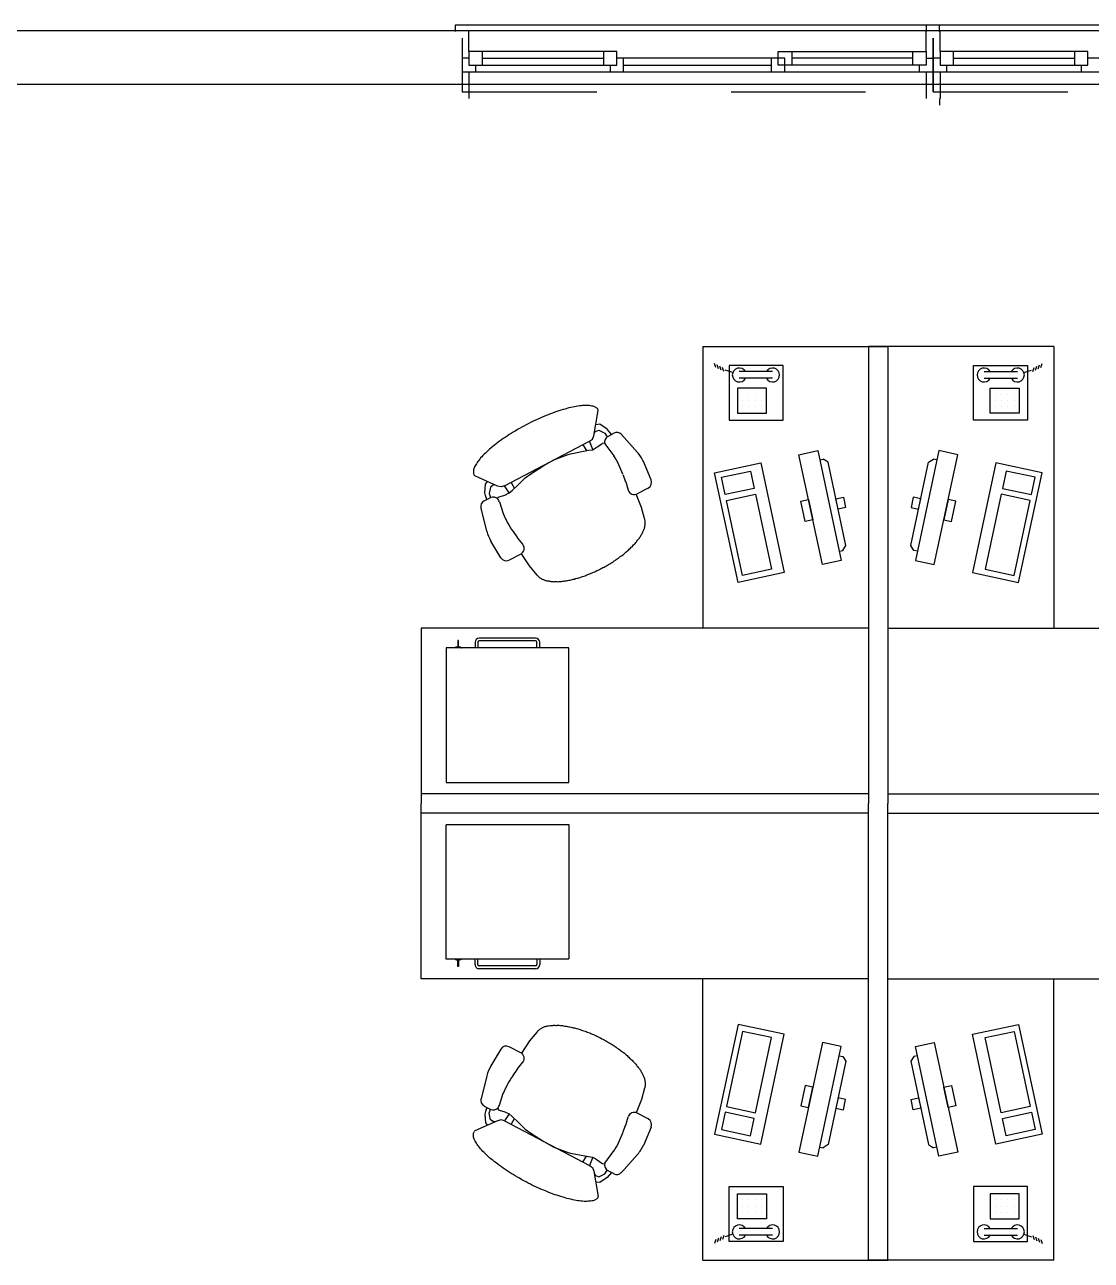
# Model space of a CAD drawing. Header units: millimetres. Extents: x -17017 to 2697, y 1903 to 18260.
# Drawn here: x -17005.817 to -17005.024, y 18223.428 to 18224.348 of the extents above; entities that cross this region are included whole.
import ezdxf

# ---------------------------------------------------------------- set-up
doc = ezdxf.new("R2010")
doc.units = ezdxf.units.MM
doc.linetypes.add('DASHED2', pattern=[0.375, 0.25, -0.125])
doc.linetypes.add('DOT3', pattern=[0.06, 0, -0.06])
for name, color, linetype in [('1', 7, 'Continuous'), ('DENIZLIK', 16, 'Continuous'), ('DUVAR', 7, 'Continuous'), ('IZDOT', 2, 'DOT3'), ('PENCERE', 3, 'Continuous'), ('sıva', 181, 'Continuous')]:
    doc.layers.add(name, color=color, linetype=linetype)

# ---------------------------------------------------------------- blocks, each defined once
blk = doc.blocks.new('ut')
at = {"color": 0}
for p, q in [((-181.2297, 51.1953), (-181.2297, 52.8594)), ((-180.6133, 51.1953), (-180.6133, 52.8594)), ((-180.5414, 51.1953), (-180.5414, 52.8594)), ((-179.9251, 51.1953), (-179.9251, 52.8594)), ((-182.2774, 51.8117), (-182.2774, 51.1953)), ((-182.2774, 51.8117), (-181.2297, 51.8117)), ((-178.8774, 51.8117), (-179.9251, 51.8117)), ((-178.8774, 51.8117), (-178.8774, 51.1953)), ((-182.1995, 51.7637), (-182.2144, 51.7686)), ((-182.1945, 51.7538), (-182.2094, 51.7587)), ((-182.1896, 51.7438), (-182.2044, 51.7488)), ((-182.1846, 51.7339), (-182.1995, 51.7389)), ((-182.1806, 51.7007), (-182.1896, 51.729)), ((-181.8079, 51.7687), (-181.8447, 51.5967)), ((-181.791, 51.7426), (-181.814, 51.6351)), ((-181.3995, 51.6812), (-181.8079, 51.7687)), ((-181.7265, 51.7288), (-181.791, 51.7426)), ((-181.7495, 51.6213), (-181.7265, 51.7288)), ((-179.7553, 51.6812), (-179.3469, 51.7687)), ((-179.4283, 51.7288), (-179.3638, 51.7426)), ((-179.4053, 51.6213), (-179.4283, 51.7288)), ((-179.3638, 51.7426), (-179.3408, 51.6351)), ((-179.3469, 51.7687), (-179.3101, 51.5967)), ((-178.9742, 51.7007), (-178.9652, 51.729)), ((-178.9702, 51.7339), (-178.9553, 51.7389)), ((-178.9652, 51.7438), (-178.9504, 51.7488)), ((-178.9603, 51.7538), (-178.9454, 51.7587)), ((-178.9553, 51.7637), (-178.9404, 51.7686)), ((-181.705, 51.7242), (-181.728, 51.6167)), ((-181.4256, 51.6643), (-181.705, 51.7242)), ((-181.4363, 51.5092), (-181.3995, 51.6812)), ((-179.7185, 51.5092), (-179.7553, 51.6812)), ((-179.7292, 51.6643), (-179.4498, 51.7242)), ((-179.4498, 51.7242), (-179.4267, 51.6167)), ((-182.1842, 51.5524), (-182.1842, 51.6765)), ((-182.1594, 51.5524), (-182.1594, 51.6765)), ((-182.0995, 51.6642), (-182.0995, 51.6642)), ((-182.0995, 51.6409), (-182.0995, 51.6409)), ((-182.0763, 51.6642), (-182.0763, 51.6642)), ((-182.0763, 51.6409), (-182.0763, 51.6409)), ((-182.053, 51.6642), (-182.053, 51.6642)), ((-182.053, 51.6409), (-182.053, 51.6409)), ((-181.814, 51.6351), (-181.7495, 51.6213)), ((-181.4486, 51.5568), (-181.4256, 51.6643)), ((-179.7062, 51.5568), (-179.7292, 51.6643)), ((-179.3408, 51.6351), (-179.4053, 51.6213)), ((-179.1018, 51.6642), (-179.1018, 51.6642)), ((-179.1018, 51.6409), (-179.1018, 51.6409)), ((-179.0785, 51.6642), (-179.0785, 51.6642)), ((-179.0785, 51.6409), (-179.0785, 51.6409)), ((-179.0553, 51.6642), (-179.0553, 51.6642)), ((-179.0553, 51.6409), (-179.0553, 51.6409)), ((-178.9954, 51.5524), (-178.9954, 51.6765)), ((-178.9706, 51.5524), (-178.9706, 51.6765)), ((-182.0995, 51.6177), (-182.0995, 51.6177)), ((-182.0995, 51.5944), (-182.0995, 51.5944)), ((-182.0763, 51.6177), (-182.0763, 51.6177)), ((-182.0763, 51.5944), (-182.0763, 51.5944)), ((-182.053, 51.6177), (-182.053, 51.6177)), ((-182.053, 51.5944), (-182.053, 51.5944)), ((-181.8447, 51.5967), (-181.4363, 51.5092)), ((-181.728, 51.6167), (-181.4486, 51.5568)), ((-179.3101, 51.5967), (-179.7185, 51.5092)), ((-179.4267, 51.6167), (-179.7062, 51.5568)), ((-179.1018, 51.6177), (-179.1018, 51.6177)), ((-179.1018, 51.5944), (-179.1018, 51.5944)), ((-179.0785, 51.6177), (-179.0785, 51.6177)), ((-179.0785, 51.5944), (-179.0785, 51.5944)), ((-179.0553, 51.6177), (-179.0553, 51.6177)), ((-179.0553, 51.5944), (-179.0553, 51.5944)), ((-181.8751, 51.4549), (-181.8902, 51.3846)), ((-181.4667, 51.3674), (-181.8751, 51.4549)), ((-179.688, 51.3674), (-179.2797, 51.4549)), ((-179.2797, 51.4549), (-179.2646, 51.3846)), ((-181.7028, 51.4474), (-181.7089, 51.4193)), ((-181.7089, 51.4193), (-181.633, 51.403)), ((-181.627, 51.4311), (-181.7028, 51.4474)), ((-181.633, 51.403), (-181.627, 51.4311)), ((-179.5278, 51.4311), (-179.452, 51.4474)), ((-179.5218, 51.403), (-179.5278, 51.4311)), ((-179.4459, 51.4193), (-179.5218, 51.403)), ((-179.452, 51.4474), (-179.4459, 51.4193)), ((-181.8902, 51.3846), (-181.4818, 51.2971)), ((-181.856, 51.3773), (-181.8586, 51.3648)), ((-181.8468, 51.3465), (-181.8586, 51.3648)), ((-181.4818, 51.2971), (-181.4667, 51.3674)), ((-179.673, 51.2971), (-179.688, 51.3674)), ((-179.2646, 51.3846), (-179.673, 51.2971)), ((-179.308, 51.3465), (-179.2961, 51.3648)), ((-179.2988, 51.3773), (-179.2961, 51.3648)), ((-181.537, 51.2801), (-181.8468, 51.3465)), ((-181.7109, 51.3174), (-181.7169, 51.2892)), ((-181.673, 51.3092), (-181.7109, 51.3174)), ((-179.6178, 51.2801), (-179.308, 51.3465)), ((-179.4818, 51.3092), (-179.4439, 51.3174)), ((-179.4439, 51.3174), (-179.4379, 51.2892)), ((-181.7169, 51.2892), (-181.679, 51.2811)), ((-181.679, 51.2811), (-181.673, 51.3092)), ((-181.5187, 51.2919), (-181.537, 51.2801)), ((-181.5161, 51.3044), (-181.5187, 51.2919)), ((-179.6387, 51.3044), (-179.6361, 51.2919)), ((-179.6361, 51.2919), (-179.6178, 51.2801)), ((-179.4758, 51.2811), (-179.4818, 51.3092)), ((-179.4379, 51.2892), (-179.4758, 51.2811)), ((-182.2774, 51.1953), (-180.5774, 51.1953)), ((-182.2774, 51.1953), (-180.5774, 51.1953)), ((-182.2774, 51.1953), (-182.2774, 51.1234)), ((-182.2774, 51.1953), (-180.5774, 51.1953)), ((-182.2774, 51.1234), (-182.2774, 51.1953)), ((-178.8774, 51.1953), (-180.5774, 51.1953)), ((-178.8774, 51.1953), (-180.5774, 51.1953)), ((-178.8774, 51.1953), (-180.5774, 51.1953)), ((-178.8774, 51.1953), (-180.5774, 51.1953)), ((-178.8774, 51.1953), (-180.5774, 51.1953)), ((-178.8774, 51.1953), (-178.8774, 51.1234)), ((-178.8774, 51.1234), (-178.8774, 51.1953)), ((-182.2774, 50.5071), (-182.2774, 51.1234)), ((-182.2774, 51.1234), (-180.5774, 51.1234)), ((-182.2774, 51.1234), (-180.5774, 51.1234)), ((-182.2774, 51.1234), (-180.5774, 51.1234)), ((-181.2297, 51.1234), (-181.2297, 49.4594)), ((-180.6133, 51.1234), (-180.6133, 49.4594)), ((-178.8774, 51.1234), (-180.5774, 51.1234)), ((-178.8774, 51.1234), (-180.5774, 51.1234)), ((-178.8774, 51.1234), (-180.5774, 51.1234)), ((-178.8774, 51.1234), (-180.5774, 51.1234)), ((-178.8774, 51.1234), (-180.5774, 51.1234)), ((-180.5414, 51.1234), (-180.5414, 49.4594)), ((-179.9251, 51.1234), (-179.9251, 49.4594)), ((-178.8774, 50.5071), (-178.8774, 51.1234)), ((-181.537, 51.0387), (-181.8468, 50.9723)), ((-181.7169, 51.0295), (-181.679, 51.0377)), ((-181.679, 51.0377), (-181.673, 51.0096)), ((-181.5187, 51.0269), (-181.537, 51.0387)), ((-179.6361, 51.0269), (-179.6178, 51.0387)), ((-179.6178, 51.0387), (-179.308, 50.9723)), ((-179.4758, 51.0377), (-179.4818, 51.0096)), ((-179.4379, 51.0295), (-179.4758, 51.0377)), ((-181.8902, 50.9342), (-181.4818, 51.0217)), ((-181.7109, 51.0014), (-181.7169, 51.0295)), ((-181.673, 51.0096), (-181.7109, 51.0014)), ((-181.5161, 51.0144), (-181.5187, 51.0269)), ((-181.4818, 51.0217), (-181.4667, 50.9514)), ((-179.673, 51.0217), (-179.688, 50.9514)), ((-179.2646, 50.9342), (-179.673, 51.0217)), ((-179.6387, 51.0144), (-179.6361, 51.0269)), ((-179.4818, 51.0096), (-179.4439, 51.0014)), ((-179.4439, 51.0014), (-179.4379, 51.0295)), ((-181.4667, 50.9514), (-181.8751, 50.8639)), ((-181.8468, 50.9723), (-181.8586, 50.954)), ((-181.856, 50.9415), (-181.8586, 50.954)), ((-179.688, 50.9514), (-179.2797, 50.8639)), ((-179.308, 50.9723), (-179.2961, 50.954)), ((-179.2988, 50.9415), (-179.2961, 50.954)), ((-181.8751, 50.8639), (-181.8902, 50.9342)), ((-181.7089, 50.8995), (-181.633, 50.9158)), ((-181.7028, 50.8714), (-181.7089, 50.8995)), ((-181.633, 50.9158), (-181.627, 50.8877)), ((-179.5218, 50.9158), (-179.5278, 50.8877)), ((-179.4459, 50.8995), (-179.5218, 50.9158)), ((-179.452, 50.8714), (-179.4459, 50.8995)), ((-179.2797, 50.8639), (-179.2646, 50.9342)), ((-181.627, 50.8877), (-181.7028, 50.8714)), ((-179.5278, 50.8877), (-179.452, 50.8714)), ((-181.8447, 50.722), (-181.4363, 50.8096)), ((-181.4363, 50.8096), (-181.3995, 50.6376)), ((-179.7185, 50.8096), (-179.7553, 50.6376)), ((-179.3101, 50.722), (-179.7185, 50.8096)), ((-182.1842, 50.7664), (-182.1842, 50.6423)), ((-182.1594, 50.7664), (-182.1594, 50.6423)), ((-181.728, 50.7021), (-181.4486, 50.762)), ((-181.4486, 50.762), (-181.4256, 50.6545)), ((-179.7062, 50.762), (-179.7292, 50.6545)), ((-179.4267, 50.7021), (-179.7062, 50.762)), ((-178.9954, 50.7664), (-178.9954, 50.6423)), ((-178.9706, 50.7664), (-178.9706, 50.6423)), ((-182.0995, 50.7244), (-182.0995, 50.7244)), ((-182.0763, 50.7244), (-182.0763, 50.7244)), ((-182.053, 50.7244), (-182.053, 50.7244)), ((-181.8079, 50.5501), (-181.8447, 50.722)), ((-179.3469, 50.5501), (-179.3101, 50.722)), ((-179.1018, 50.7244), (-179.1018, 50.7244)), ((-179.0785, 50.7244), (-179.0785, 50.7244)), ((-179.0553, 50.7244), (-179.0553, 50.7244)), ((-182.0995, 50.7011), (-182.0995, 50.7011)), ((-182.0995, 50.6779), (-182.0995, 50.6779)), ((-182.0763, 50.7011), (-182.0763, 50.7011)), ((-182.0763, 50.6779), (-182.0763, 50.6779)), ((-182.053, 50.7011), (-182.053, 50.7011)), ((-182.053, 50.6779), (-182.053, 50.6779)), ((-181.814, 50.6837), (-181.7495, 50.6975)), ((-181.791, 50.5762), (-181.814, 50.6837)), ((-181.7495, 50.6975), (-181.7265, 50.59)), ((-181.705, 50.5946), (-181.728, 50.7021)), ((-179.4498, 50.5946), (-179.4267, 50.7021)), ((-179.4053, 50.6975), (-179.4283, 50.59)), ((-179.3408, 50.6837), (-179.4053, 50.6975)), ((-179.3638, 50.5762), (-179.3408, 50.6837)), ((-179.1018, 50.7011), (-179.1018, 50.7011)), ((-179.1018, 50.6779), (-179.1018, 50.6779)), ((-179.0785, 50.7011), (-179.0785, 50.7011)), ((-179.0785, 50.6779), (-179.0785, 50.6779)), ((-179.0553, 50.7011), (-179.0553, 50.7011)), ((-179.0553, 50.6779), (-179.0553, 50.6779)), ((-182.0995, 50.6546), (-182.0995, 50.6546)), ((-182.0763, 50.6546), (-182.0763, 50.6546)), ((-182.053, 50.6546), (-182.053, 50.6546)), ((-181.3995, 50.6376), (-181.8079, 50.5501)), ((-181.4256, 50.6545), (-181.705, 50.5946)), ((-179.7553, 50.6376), (-179.3469, 50.5501)), ((-179.7292, 50.6545), (-179.4498, 50.5946)), ((-179.1018, 50.6546), (-179.1018, 50.6546)), ((-179.0785, 50.6546), (-179.0785, 50.6546)), ((-179.0553, 50.6546), (-179.0553, 50.6546)), ((-182.1846, 50.5849), (-182.1995, 50.5799)), ((-182.1806, 50.6181), (-182.1896, 50.5898)), ((-181.7265, 50.59), (-181.791, 50.5762)), ((-179.4283, 50.59), (-179.3638, 50.5762)), ((-178.9742, 50.6181), (-178.9652, 50.5898)), ((-178.9702, 50.5849), (-178.9553, 50.5799)), ((-182.1995, 50.5551), (-182.2144, 50.5501)), ((-182.1945, 50.565), (-182.2094, 50.5601)), ((-182.1896, 50.5749), (-182.2044, 50.57)), ((-178.9652, 50.5749), (-178.9504, 50.57)), ((-178.9603, 50.565), (-178.9454, 50.5601)), ((-178.9553, 50.5551), (-178.9404, 50.5501)), ((-182.2774, 50.5071), (-181.2297, 50.5071)), ((-178.8774, 50.5071), (-179.9251, 50.5071)), ((-181.7816, 50.314), (-181.8497, 50.2859)), ((-181.7512, 50.3034), (-181.7298, 50.2624)), ((-179.4036, 50.3034), (-179.425, 50.2624)), ((-179.3732, 50.314), (-179.3051, 50.2859)), ((-181.8837, 50.264), (-181.9503, 50.2044)), ((-181.6785, 50.2784), (-181.7281, 50.2592)), ((-181.6374, 50.29), (-181.6785, 50.2784)), ((-181.6351, 50.2904), (-181.6374, 50.29)), ((-181.6338, 50.291), (-181.6351, 50.2904)), ((-181.6315, 50.2914), (-181.6338, 50.291)), ((-181.6292, 50.2918), (-181.6315, 50.2914)), ((-181.6269, 50.2921), (-181.6292, 50.2918)), ((-181.6246, 50.2925), (-181.6269, 50.2921)), ((-181.623, 50.2925), (-181.6246, 50.2925)), ((-181.6203, 50.2923), (-181.623, 50.2925)), ((-181.6181, 50.2926), (-181.6203, 50.2923)), ((-181.6154, 50.2923), (-181.6181, 50.2926)), ((-181.6134, 50.2917), (-181.6154, 50.2923)), ((-181.6108, 50.2914), (-181.6134, 50.2917)), ((-181.6082, 50.2912), (-181.6108, 50.2914)), ((-181.6062, 50.2905), (-181.6082, 50.2912)), ((-181.6032, 50.2896), (-181.6062, 50.2905)), ((-181.6006, 50.2893), (-181.6032, 50.2896)), ((-181.5983, 50.2881), (-181.6006, 50.2893)), ((-181.5953, 50.2871), (-181.5983, 50.2881)), ((-181.593, 50.2859), (-181.5953, 50.2871)), ((-181.59, 50.2849), (-181.593, 50.2859)), ((-181.5877, 50.2837), (-181.59, 50.2849)), ((-181.5847, 50.2827), (-181.5877, 50.2837)), ((-181.5821, 50.2808), (-181.5847, 50.2827)), ((-181.5791, 50.2799), (-181.5821, 50.2808)), ((-181.5764, 50.2779), (-181.5791, 50.2799)), ((-181.5738, 50.276), (-181.5764, 50.2779)), ((-181.5705, 50.2744), (-181.5738, 50.276)), ((-181.5678, 50.2725), (-181.5705, 50.2744)), ((-181.5651, 50.2706), (-181.5678, 50.2725)), ((-181.5625, 50.2687), (-181.5651, 50.2706)), ((-181.5595, 50.2661), (-181.5625, 50.2687)), ((-181.5568, 50.2642), (-181.5595, 50.2661)), ((-181.5538, 50.2616), (-181.5568, 50.2642)), ((-181.5512, 50.2597), (-181.5538, 50.2616)), ((-181.5482, 50.2571), (-181.5512, 50.2597)), ((-181.5452, 50.2545), (-181.5482, 50.2571)), ((-181.5422, 50.252), (-181.5452, 50.2545)), ((-179.6126, 50.252), (-179.6096, 50.2545)), ((-179.6096, 50.2545), (-179.6066, 50.2571)), ((-179.6066, 50.2571), (-179.6036, 50.2597)), ((-179.6036, 50.2597), (-179.601, 50.2616)), ((-179.601, 50.2616), (-179.598, 50.2642)), ((-179.598, 50.2642), (-179.5953, 50.2661)), ((-179.5953, 50.2661), (-179.5923, 50.2687)), ((-179.5923, 50.2687), (-179.5896, 50.2706)), ((-179.5896, 50.2706), (-179.587, 50.2725)), ((-179.587, 50.2725), (-179.5843, 50.2744)), ((-179.5843, 50.2744), (-179.581, 50.276)), ((-179.581, 50.276), (-179.5784, 50.2779)), ((-179.5784, 50.2779), (-179.5757, 50.2799)), ((-179.5757, 50.2799), (-179.5727, 50.2808)), ((-179.5727, 50.2808), (-179.5701, 50.2827)), ((-179.5701, 50.2827), (-179.5671, 50.2837)), ((-179.5671, 50.2837), (-179.5648, 50.2849)), ((-179.5648, 50.2849), (-179.5618, 50.2859)), ((-179.5618, 50.2859), (-179.5595, 50.2871)), ((-179.5595, 50.2871), (-179.5565, 50.2881)), ((-179.5565, 50.2881), (-179.5542, 50.2893)), ((-179.5542, 50.2893), (-179.5516, 50.2896)), ((-179.5516, 50.2896), (-179.5486, 50.2905)), ((-179.5486, 50.2905), (-179.5466, 50.2912)), ((-179.5466, 50.2912), (-179.544, 50.2914)), ((-179.544, 50.2914), (-179.5413, 50.2917)), ((-179.5413, 50.2917), (-179.5394, 50.2923)), ((-179.5394, 50.2923), (-179.5367, 50.2926)), ((-179.5367, 50.2926), (-179.5344, 50.2923)), ((-179.5344, 50.2923), (-179.5318, 50.2925)), ((-179.5318, 50.2925), (-179.5302, 50.2925)), ((-179.5302, 50.2925), (-179.5279, 50.2921)), ((-179.5279, 50.2921), (-179.5256, 50.2918)), ((-179.5256, 50.2918), (-179.5233, 50.2914)), ((-179.5233, 50.2914), (-179.521, 50.291)), ((-179.521, 50.291), (-179.5197, 50.2904)), ((-179.5197, 50.2904), (-179.5174, 50.29)), ((-179.5174, 50.29), (-179.4763, 50.2784)), ((-179.4763, 50.2784), (-179.4267, 50.2592)), ((-179.2711, 50.264), (-179.2045, 50.2044)), ((-181.802, 50.209), (-181.7759, 50.2193)), ((-181.7746, 50.2199), (-181.743, 50.229)), ((-181.5392, 50.2494), (-181.5422, 50.252)), ((-181.5358, 50.2462), (-181.5392, 50.2494)), ((-181.5328, 50.2436), (-181.5358, 50.2462)), ((-181.5305, 50.2407), (-181.5328, 50.2436)), ((-181.5271, 50.2375), (-181.5305, 50.2407)), ((-181.5248, 50.2346), (-181.5271, 50.2375)), ((-181.5215, 50.2313), (-181.5248, 50.2346)), ((-181.5188, 50.2278), (-181.5215, 50.2313)), ((-181.5158, 50.2252), (-181.5188, 50.2278)), ((-181.5131, 50.2216), (-181.5158, 50.2252)), ((-181.5097, 50.2184), (-181.5131, 50.2216)), ((-181.5071, 50.2148), (-181.5097, 50.2184)), ((-181.5044, 50.2113), (-181.5071, 50.2148)), ((-181.5017, 50.2077), (-181.5044, 50.2113)), ((-179.6531, 50.2077), (-179.6504, 50.2113)), ((-179.6504, 50.2113), (-179.6477, 50.2148)), ((-179.6477, 50.2148), (-179.6451, 50.2184)), ((-179.6451, 50.2184), (-179.6417, 50.2216)), ((-179.6417, 50.2216), (-179.639, 50.2252)), ((-179.639, 50.2252), (-179.636, 50.2278)), ((-179.636, 50.2278), (-179.6333, 50.2313)), ((-179.6333, 50.2313), (-179.63, 50.2346)), ((-179.63, 50.2346), (-179.6276, 50.2375)), ((-179.6276, 50.2375), (-179.6243, 50.2407)), ((-179.6243, 50.2407), (-179.622, 50.2436)), ((-179.622, 50.2436), (-179.619, 50.2462)), ((-179.619, 50.2462), (-179.6156, 50.2494)), ((-179.6156, 50.2494), (-179.6126, 50.252)), ((-179.3802, 50.2199), (-179.4118, 50.229)), ((-179.3528, 50.209), (-179.3789, 50.2193)), ((-181.9506, 50.1669), (-181.9697, 50.1512)), ((-181.9435, 50.1533), (-181.955, 50.1754)), ((-181.9154, 50.1423), (-181.8707, 50.1756)), ((-181.499, 50.2042), (-181.5017, 50.2077)), ((-181.496, 50.1999), (-181.499, 50.2042)), ((-181.4933, 50.1964), (-181.496, 50.1999)), ((-181.4906, 50.1928), (-181.4933, 50.1964)), ((-181.4875, 50.1886), (-181.4906, 50.1928)), ((-181.4849, 50.185), (-181.4875, 50.1886)), ((-181.4818, 50.1808), (-181.4849, 50.185)), ((-181.4798, 50.1769), (-181.4818, 50.1808)), ((-181.4768, 50.1727), (-181.4798, 50.1769)), ((-181.4741, 50.1692), (-181.4768, 50.1727)), ((-181.4717, 50.1646), (-181.4741, 50.1692)), ((-181.469, 50.161), (-181.4717, 50.1646)), ((-179.6858, 50.161), (-179.6831, 50.1646)), ((-179.6831, 50.1646), (-179.6807, 50.1692)), ((-179.6807, 50.1692), (-179.678, 50.1727)), ((-179.678, 50.1727), (-179.675, 50.1769)), ((-179.675, 50.1769), (-179.673, 50.1808)), ((-179.673, 50.1808), (-179.6699, 50.185)), ((-179.6699, 50.185), (-179.6672, 50.1886)), ((-179.6672, 50.1886), (-179.6642, 50.1928)), ((-179.6642, 50.1928), (-179.6615, 50.1964)), ((-179.6615, 50.1964), (-179.6588, 50.1999)), ((-179.6588, 50.1999), (-179.6558, 50.2042)), ((-179.6558, 50.2042), (-179.6531, 50.2077)), ((-179.2394, 50.1423), (-179.2841, 50.1756)), ((-179.2113, 50.1533), (-179.1998, 50.1754)), ((-179.2042, 50.1669), (-179.1851, 50.1512)), ((-181.9452, 50.1011), (-182.04, 50.1178)), ((-181.9697, 50.1512), (-181.9882, 50.1233)), ((-181.9882, 50.1233), (-181.9863, 50.1085)), ((-181.9665, 50.1197), (-181.9551, 50.1422)), ((-181.9617, 50.1073), (-181.9665, 50.1197)), ((-181.9551, 50.1422), (-181.9415, 50.151)), ((-181.9175, 50.1337), (-181.9193, 50.1419)), ((-181.9162, 50.1311), (-181.9175, 50.1337)), ((-181.904, 50.1143), (-181.9162, 50.1311)), ((-181.4666, 50.1565), (-181.469, 50.161)), ((-181.4643, 50.1519), (-181.4666, 50.1565)), ((-181.4616, 50.1484), (-181.4643, 50.1519)), ((-181.4592, 50.1438), (-181.4616, 50.1484)), ((-181.4568, 50.1393), (-181.4592, 50.1438)), ((-181.4548, 50.1354), (-181.4568, 50.1393)), ((-181.4527, 50.1315), (-181.4548, 50.1354)), ((-181.45, 50.1263), (-181.4527, 50.1315)), ((-181.448, 50.1224), (-181.45, 50.1263)), ((-181.4456, 50.1178), (-181.448, 50.1224)), ((-181.4439, 50.1129), (-181.4456, 50.1178)), ((-179.7109, 50.1129), (-179.7092, 50.1178)), ((-179.7092, 50.1178), (-179.7068, 50.1224)), ((-179.7068, 50.1224), (-179.7048, 50.1263)), ((-179.7048, 50.1263), (-179.7021, 50.1315)), ((-179.7021, 50.1315), (-179.7, 50.1354)), ((-179.7, 50.1354), (-179.698, 50.1393)), ((-179.698, 50.1393), (-179.6956, 50.1438)), ((-179.6956, 50.1438), (-179.6932, 50.1484)), ((-179.6932, 50.1484), (-179.6905, 50.1519)), ((-179.6905, 50.1519), (-179.6882, 50.1565)), ((-179.6882, 50.1565), (-179.6858, 50.161)), ((-179.2507, 50.1143), (-179.2386, 50.1311)), ((-179.2386, 50.1311), (-179.2373, 50.1337)), ((-179.2373, 50.1337), (-179.2355, 50.1419)), ((-179.1997, 50.1422), (-179.2133, 50.151)), ((-179.2096, 50.1011), (-179.1148, 50.1178)), ((-179.1883, 50.1197), (-179.1997, 50.1422)), ((-179.1931, 50.1073), (-179.1883, 50.1197)), ((-179.1851, 50.1512), (-179.1666, 50.1233)), ((-179.1666, 50.1233), (-179.1685, 50.1085)), ((-182.0577, 50.0803), (-182.0586, 50.0757)), ((-182.0586, 50.0757), (-182.0585, 50.0708)), ((-182.0585, 50.0708), (-182.0581, 50.0652)), ((-182.0572, 50.0889), (-182.0578, 50.0853)), ((-182.0578, 50.0853), (-182.0577, 50.0803)), ((-182.0563, 50.0935), (-182.0572, 50.0889)), ((-182.0557, 50.0971), (-182.0563, 50.0935)), ((-182.0545, 50.1011), (-182.0557, 50.0971)), ((-182.0535, 50.1041), (-182.0545, 50.1011)), ((-182.052, 50.1074), (-182.0535, 50.1041)), ((-182.05, 50.11), (-182.052, 50.1074)), ((-182.0488, 50.1123), (-182.05, 50.11)), ((-182.0465, 50.1144), (-182.0488, 50.1123)), ((-182.0449, 50.116), (-182.0465, 50.1144)), ((-181.9554, 50.1032), (-181.9617, 50.1073)), ((-181.9326, 50.096), (-181.9452, 50.1011)), ((-181.9252, 50.085), (-181.9326, 50.096)), ((-181.8939, 50.098), (-181.9252, 50.085)), ((-181.7588, 49.7696), (-181.9252, 50.085)), ((-181.9123, 50.0603), (-181.8902, 50.0735)), ((-181.8966, 50.1032), (-181.904, 50.1143)), ((-181.8932, 50.0967), (-181.8966, 50.1032)), ((-181.8916, 50.081), (-181.8932, 50.0967)), ((-181.8787, 50.0149), (-181.8916, 50.081)), ((-181.4415, 50.1084), (-181.4439, 50.1129)), ((-181.4394, 50.1045), (-181.4415, 50.1084)), ((-181.4377, 50.0996), (-181.4394, 50.1045)), ((-181.4357, 50.0957), (-181.4377, 50.0996)), ((-181.434, 50.0908), (-181.4357, 50.0957)), ((-181.4316, 50.0862), (-181.434, 50.0908)), ((-181.4302, 50.082), (-181.4316, 50.0862)), ((-181.4285, 50.0771), (-181.4302, 50.082)), ((-181.4264, 50.0732), (-181.4285, 50.0771)), ((-181.425, 50.0689), (-181.4264, 50.0732)), ((-179.7298, 50.0689), (-179.7284, 50.0732)), ((-179.7284, 50.0732), (-179.7263, 50.0771)), ((-179.7263, 50.0771), (-179.7246, 50.082)), ((-179.7246, 50.082), (-179.7232, 50.0862)), ((-179.7232, 50.0862), (-179.7208, 50.0908)), ((-179.7208, 50.0908), (-179.7191, 50.0957)), ((-179.7191, 50.0957), (-179.7171, 50.0996)), ((-179.7171, 50.0996), (-179.7153, 50.1045)), ((-179.7153, 50.1045), (-179.7133, 50.1084)), ((-179.7133, 50.1084), (-179.7109, 50.1129)), ((-179.396, 49.7696), (-179.2296, 50.085)), ((-179.2761, 50.0149), (-179.2631, 50.081)), ((-179.2425, 50.0603), (-179.2646, 50.0735)), ((-179.2631, 50.081), (-179.2616, 50.0967)), ((-179.2616, 50.0967), (-179.2582, 50.1032)), ((-179.2609, 50.098), (-179.2296, 50.085)), ((-179.2582, 50.1032), (-179.2507, 50.1143)), ((-179.2296, 50.085), (-179.2222, 50.096)), ((-179.2222, 50.096), (-179.2096, 50.1011)), ((-179.1994, 50.1032), (-179.1931, 50.1073)), ((-179.1099, 50.116), (-179.1083, 50.1144)), ((-179.1083, 50.1144), (-179.106, 50.1123)), ((-179.106, 50.1123), (-179.1048, 50.11)), ((-179.1048, 50.11), (-179.1028, 50.1074)), ((-179.1028, 50.1074), (-179.1013, 50.1041)), ((-179.1013, 50.1041), (-179.1003, 50.1011)), ((-179.1003, 50.1011), (-179.0991, 50.0971)), ((-179.0991, 50.0971), (-179.0985, 50.0935)), ((-179.0985, 50.0935), (-179.0976, 50.0889)), ((-179.0976, 50.0889), (-179.097, 50.0853)), ((-179.097, 50.0853), (-179.0971, 50.0803)), ((-179.0971, 50.0803), (-179.0962, 50.0757)), ((-179.0963, 50.0708), (-179.0967, 50.0652)), ((-179.0962, 50.0757), (-179.0963, 50.0708)), ((-182.0581, 50.0652), (-182.0577, 50.0597)), ((-182.0577, 50.0597), (-182.0572, 50.0541)), ((-182.0572, 50.0541), (-182.0565, 50.0479)), ((-182.0565, 50.0479), (-182.056, 50.0423)), ((-182.056, 50.0423), (-182.0549, 50.0354)), ((-182.0549, 50.0354), (-182.0535, 50.0295)), ((-182.0535, 50.0295), (-182.0524, 50.0227)), ((-181.4233, 50.064), (-181.425, 50.0689)), ((-181.4219, 50.0598), (-181.4233, 50.064)), ((-181.4205, 50.0556), (-181.4219, 50.0598)), ((-181.4188, 50.0507), (-181.4205, 50.0556)), ((-181.4174, 50.0464), (-181.4188, 50.0507)), ((-181.416, 50.0422), (-181.4174, 50.0464)), ((-181.4153, 50.0376), (-181.416, 50.0422)), ((-181.4139, 50.0334), (-181.4153, 50.0376)), ((-181.4125, 50.0291), (-181.4139, 50.0334)), ((-181.4118, 50.0245), (-181.4125, 50.0291)), ((-181.4107, 50.0209), (-181.4118, 50.0245)), ((-179.7441, 50.0209), (-179.743, 50.0245)), ((-179.743, 50.0245), (-179.7423, 50.0291)), ((-179.7423, 50.0291), (-179.7409, 50.0334)), ((-179.7409, 50.0334), (-179.7395, 50.0376)), ((-179.7395, 50.0376), (-179.7388, 50.0422)), ((-179.7388, 50.0422), (-179.7374, 50.0464)), ((-179.7374, 50.0464), (-179.736, 50.0507)), ((-179.736, 50.0507), (-179.7343, 50.0556)), ((-179.7343, 50.0556), (-179.7329, 50.0598)), ((-179.7329, 50.0598), (-179.7315, 50.064)), ((-179.7315, 50.064), (-179.7298, 50.0689)), ((-179.1013, 50.0295), (-179.1024, 50.0227)), ((-179.0998, 50.0354), (-179.1013, 50.0295)), ((-179.0987, 50.0423), (-179.0998, 50.0354)), ((-179.0983, 50.0479), (-179.0987, 50.0423)), ((-179.0975, 50.0541), (-179.0983, 50.0479)), ((-179.0971, 50.0597), (-179.0975, 50.0541)), ((-179.0967, 50.0652), (-179.0971, 50.0597)), ((-182.0524, 50.0227), (-182.0503, 50.0155)), ((-182.0503, 50.0155), (-182.0492, 50.0086)), ((-182.0492, 50.0086), (-182.0471, 50.0014)), ((-182.0471, 50.0014), (-182.045, 49.9943)), ((-182.045, 49.9943), (-182.0429, 49.9871)), ((-182.0429, 49.9871), (-182.0405, 49.9792)), ((-182.0405, 49.9792), (-182.0381, 49.9714)), ((-181.8759, 50.0064), (-181.8787, 50.0149)), ((-181.8559, 49.9523), (-181.8759, 50.0064)), ((-181.4093, 50.0167), (-181.4107, 50.0209)), ((-181.4086, 50.0121), (-181.4093, 50.0167)), ((-181.4082, 50.0082), (-181.4086, 50.0121)), ((-181.4068, 50.0039), (-181.4082, 50.0082)), ((-181.4064, 50), (-181.4068, 50.0039)), ((-181.406, 49.9961), (-181.4064, 50)), ((-181.4056, 49.9921), (-181.406, 49.9961)), ((-181.4046, 49.9886), (-181.4056, 49.9921)), ((-181.4042, 49.9846), (-181.4046, 49.9886)), ((-181.4038, 49.9807), (-181.4042, 49.9846)), ((-181.4034, 49.9768), (-181.4038, 49.9807)), ((-179.7514, 49.9768), (-179.751, 49.9807)), ((-179.751, 49.9807), (-179.7506, 49.9846)), ((-179.7506, 49.9846), (-179.7502, 49.9886)), ((-179.7502, 49.9886), (-179.7492, 49.9921)), ((-179.7492, 49.9921), (-179.7488, 49.9961)), ((-179.7488, 49.9961), (-179.7484, 50)), ((-179.7484, 50), (-179.748, 50.0039)), ((-179.748, 50.0039), (-179.7466, 50.0082)), ((-179.7466, 50.0082), (-179.7462, 50.0121)), ((-179.7462, 50.0121), (-179.7455, 50.0167)), ((-179.7455, 50.0167), (-179.7441, 50.0209)), ((-179.2989, 49.9523), (-179.2789, 50.0064)), ((-179.2789, 50.0064), (-179.2761, 50.0149)), ((-179.1143, 49.9792), (-179.1167, 49.9714)), ((-179.1119, 49.9871), (-179.1143, 49.9792)), ((-179.1098, 49.9943), (-179.1119, 49.9871)), ((-179.1077, 50.0014), (-179.1098, 49.9943)), ((-179.1056, 50.0086), (-179.1077, 50.0014)), ((-179.1045, 50.0155), (-179.1056, 50.0086)), ((-179.1024, 50.0227), (-179.1045, 50.0155)), ((-182.0381, 49.9714), (-182.0356, 49.9636)), ((-182.0356, 49.9636), (-182.0332, 49.9557)), ((-182.0332, 49.9557), (-182.0301, 49.9482)), ((-182.0301, 49.9482), (-182.0273, 49.9398)), ((-182.0273, 49.9398), (-182.0239, 49.9316)), ((-181.8349, 49.9153), (-181.8559, 49.9523)), ((-181.4055, 49.9301), (-181.4052, 49.9327)), ((-181.4052, 49.9327), (-181.4043, 49.9357)), ((-181.4043, 49.939), (-181.4034, 49.942)), ((-181.4043, 49.9357), (-181.4043, 49.939)), ((-181.4035, 49.9485), (-181.4026, 49.9515)), ((-181.4035, 49.9452), (-181.4035, 49.9485)), ((-181.4034, 49.942), (-181.4035, 49.9452)), ((-181.403, 49.9728), (-181.4034, 49.9768)), ((-181.4031, 49.962), (-181.4025, 49.9656)), ((-181.4031, 49.9587), (-181.4031, 49.962)), ((-181.4027, 49.9548), (-181.4031, 49.9587)), ((-181.4029, 49.9695), (-181.403, 49.9728)), ((-181.4025, 49.9656), (-181.4029, 49.9695)), ((-181.4026, 49.9515), (-181.4027, 49.9548)), ((-179.7523, 49.9656), (-179.7519, 49.9695)), ((-179.7517, 49.962), (-179.7523, 49.9656)), ((-179.7522, 49.9515), (-179.7521, 49.9548)), ((-179.7513, 49.9485), (-179.7522, 49.9515)), ((-179.7521, 49.9548), (-179.7517, 49.9587)), ((-179.7519, 49.9695), (-179.7518, 49.9728)), ((-179.7518, 49.9728), (-179.7514, 49.9768)), ((-179.7517, 49.9587), (-179.7517, 49.962)), ((-179.7514, 49.942), (-179.7513, 49.9452)), ((-179.7504, 49.939), (-179.7514, 49.942)), ((-179.7513, 49.9452), (-179.7513, 49.9485)), ((-179.7505, 49.9357), (-179.7504, 49.939)), ((-179.7496, 49.9327), (-179.7505, 49.9357)), ((-179.7493, 49.9301), (-179.7496, 49.9327)), ((-179.3199, 49.9153), (-179.2989, 49.9523)), ((-179.1275, 49.9398), (-179.1309, 49.9316)), ((-179.1247, 49.9482), (-179.1275, 49.9398)), ((-179.1216, 49.9557), (-179.1247, 49.9482)), ((-179.1192, 49.9636), (-179.1216, 49.9557)), ((-179.1167, 49.9714), (-179.1192, 49.9636)), ((-182.0239, 49.9316), (-182.0205, 49.9235)), ((-182.0205, 49.9235), (-182.017, 49.9153)), ((-182.017, 49.9153), (-182.0136, 49.9072)), ((-182.0136, 49.9072), (-182.0102, 49.899)), ((-182.0102, 49.899), (-182.0064, 49.8902)), ((-182.0064, 49.8902), (-182.0023, 49.8824)), ((-181.8045, 49.8666), (-181.8349, 49.9153)), ((-181.4271, 49.8907), (-181.4611, 49.8622)), ((-181.4271, 49.8907), (-181.4258, 49.8914)), ((-181.4258, 49.8914), (-181.4242, 49.893)), ((-181.4242, 49.893), (-181.4226, 49.8947)), ((-181.4226, 49.8947), (-181.421, 49.8964)), ((-181.421, 49.8964), (-181.4194, 49.898)), ((-181.4194, 49.898), (-181.4184, 49.8994)), ((-181.4184, 49.8994), (-181.4168, 49.901)), ((-181.4168, 49.901), (-181.4155, 49.9033)), ((-181.4155, 49.9033), (-181.4143, 49.9057)), ((-181.4143, 49.9057), (-181.4133, 49.907)), ((-181.4133, 49.907), (-181.412, 49.9093)), ((-181.412, 49.9093), (-181.4108, 49.9116)), ((-181.4108, 49.9116), (-181.4105, 49.9143)), ((-181.4105, 49.9143), (-181.4092, 49.9166)), ((-181.4092, 49.9166), (-181.4079, 49.9189)), ((-181.4079, 49.9189), (-181.4076, 49.9215)), ((-181.4076, 49.9215), (-181.4067, 49.9245)), ((-181.4067, 49.9245), (-181.4064, 49.9271)), ((-181.4064, 49.9271), (-181.4055, 49.9301)), ((-181.1565, 49.9002), (-181.1771, 49.9002)), ((-181.1565, 49.8899), (-181.1771, 49.8899)), ((-181.1565, 49.9002), (-181.1565, 49.9002)), ((-181.1565, 49.8899), (-181.1565, 49.8899)), ((-179.9983, 49.9002), (-179.9777, 49.9002)), ((-179.9983, 49.9002), (-179.9983, 49.9002)), ((-179.9983, 49.8899), (-179.9777, 49.8899)), ((-179.9983, 49.8899), (-179.9983, 49.8899)), ((-179.7484, 49.9271), (-179.7493, 49.9301)), ((-179.7481, 49.9245), (-179.7484, 49.9271)), ((-179.7471, 49.9215), (-179.7481, 49.9245)), ((-179.7469, 49.9189), (-179.7471, 49.9215)), ((-179.7456, 49.9166), (-179.7469, 49.9189)), ((-179.7443, 49.9143), (-179.7456, 49.9166)), ((-179.744, 49.9116), (-179.7443, 49.9143)), ((-179.7428, 49.9093), (-179.744, 49.9116)), ((-179.7415, 49.907), (-179.7428, 49.9093)), ((-179.7405, 49.9057), (-179.7415, 49.907)), ((-179.7393, 49.9033), (-179.7405, 49.9057)), ((-179.738, 49.901), (-179.7393, 49.9033)), ((-179.7364, 49.8994), (-179.738, 49.901)), ((-179.7354, 49.898), (-179.7364, 49.8994)), ((-179.7338, 49.8964), (-179.7354, 49.898)), ((-179.7322, 49.8947), (-179.7338, 49.8964)), ((-179.7306, 49.893), (-179.7322, 49.8947)), ((-179.729, 49.8914), (-179.7306, 49.893)), ((-179.7277, 49.8907), (-179.729, 49.8914)), ((-179.7277, 49.8907), (-179.6937, 49.8622)), ((-179.3503, 49.8666), (-179.3199, 49.9153)), ((-179.1484, 49.8902), (-179.1525, 49.8824)), ((-179.1446, 49.899), (-179.1484, 49.8902)), ((-179.1412, 49.9072), (-179.1446, 49.899)), ((-179.1378, 49.9153), (-179.1412, 49.9072)), ((-179.1343, 49.9235), (-179.1378, 49.9153)), ((-179.1309, 49.9316), (-179.1343, 49.9235)), ((-182.0023, 49.8824), (-181.9986, 49.8736)), ((-181.9986, 49.8736), (-181.9945, 49.8658)), ((-181.9945, 49.8658), (-181.9901, 49.8574)), ((-181.9901, 49.8574), (-181.986, 49.8496)), ((-181.986, 49.8496), (-181.9816, 49.8411)), ((-181.9816, 49.8411), (-181.9775, 49.8333)), ((-181.789, 49.8465), (-181.8045, 49.8666)), ((-181.7643, 49.8213), (-181.789, 49.8465)), ((-181.4611, 49.8622), (-181.5065, 49.8318)), ((-181.1925, 49.8848), (-181.1925, 49.6752)), ((-181.1822, 49.8848), (-181.1822, 49.6752)), ((-179.9726, 49.8848), (-179.9726, 49.6752)), ((-179.9623, 49.8848), (-179.9623, 49.6752)), ((-179.6937, 49.8622), (-179.6483, 49.8318)), ((-179.3905, 49.8213), (-179.3658, 49.8465)), ((-179.3658, 49.8465), (-179.3503, 49.8666)), ((-179.1732, 49.8411), (-179.1773, 49.8333)), ((-179.1688, 49.8496), (-179.1732, 49.8411)), ((-179.1647, 49.8574), (-179.1688, 49.8496)), ((-179.1603, 49.8658), (-179.1647, 49.8574)), ((-179.1562, 49.8736), (-179.1603, 49.8658)), ((-179.1525, 49.8824), (-179.1562, 49.8736)), ((-181.9775, 49.8333), (-181.9724, 49.8252)), ((-181.9724, 49.8252), (-181.9684, 49.8174)), ((-181.9684, 49.8174), (-181.9633, 49.8093)), ((-181.9633, 49.8093), (-181.9586, 49.8018)), ((-181.9586, 49.8018), (-181.9545, 49.794)), ((-181.7717, 49.7943), (-181.7496, 49.8058)), ((-181.7422, 49.7981), (-181.7643, 49.8213)), ((-181.7328, 49.7865), (-181.7422, 49.7981)), ((-181.5893, 49.8018), (-181.566, 49.8173)), ((-181.5647, 49.818), (-181.5407, 49.8371)), ((-181.5055, 49.8299), (-181.4827, 49.7863)), ((-179.6493, 49.8299), (-179.6721, 49.7863)), ((-179.5901, 49.818), (-179.6141, 49.8371)), ((-179.5655, 49.8018), (-179.5888, 49.8173)), ((-179.422, 49.7865), (-179.4126, 49.7981)), ((-179.4126, 49.7981), (-179.3905, 49.8213)), ((-179.3831, 49.7943), (-179.4052, 49.8058)), ((-179.1962, 49.8018), (-179.2003, 49.794)), ((-179.1915, 49.8093), (-179.1962, 49.8018)), ((-179.1864, 49.8174), (-179.1915, 49.8093)), ((-179.1824, 49.8252), (-179.1864, 49.8174)), ((-179.1773, 49.8333), (-179.1824, 49.8252)), ((-181.9545, 49.794), (-181.9498, 49.7865)), ((-181.9498, 49.7865), (-181.9444, 49.7794)), ((-181.9444, 49.7794), (-181.9397, 49.772)), ((-181.9397, 49.772), (-181.9349, 49.7645)), ((-181.9349, 49.7645), (-181.9299, 49.758)), ((-181.9299, 49.758), (-181.9252, 49.7505)), ((-181.9252, 49.7505), (-181.9201, 49.7441)), ((-181.7328, 49.7865), (-181.7588, 49.7696)), ((-181.7588, 49.7696), (-181.7553, 49.7565)), ((-181.7553, 49.7565), (-181.7583, 49.7433)), ((-181.7247, 49.7708), (-181.7328, 49.7865)), ((-181.7184, 49.7493), (-181.7247, 49.7708)), ((-181.717, 49.7467), (-181.7184, 49.7493)), ((-181.6997, 49.75), (-181.6559, 49.7645)), ((-181.4913, 49.7553), (-181.5534, 49.7187)), ((-179.6634, 49.7553), (-179.6014, 49.7187)), ((-179.4551, 49.75), (-179.4988, 49.7645)), ((-179.4378, 49.7467), (-179.4364, 49.7493)), ((-179.4364, 49.7493), (-179.4301, 49.7708)), ((-179.4301, 49.7708), (-179.422, 49.7865)), ((-179.422, 49.7865), (-179.396, 49.7696)), ((-179.396, 49.7696), (-179.3995, 49.7565)), ((-179.3995, 49.7565), (-179.3965, 49.7433)), ((-179.2296, 49.7505), (-179.2347, 49.7441)), ((-179.2249, 49.758), (-179.2296, 49.7505)), ((-179.2199, 49.7645), (-179.2249, 49.758)), ((-179.2151, 49.772), (-179.2199, 49.7645)), ((-179.2104, 49.7794), (-179.2151, 49.772)), ((-179.205, 49.7865), (-179.2104, 49.7794)), ((-179.2003, 49.794), (-179.205, 49.7865)), ((-181.9201, 49.7441), (-181.9151, 49.7376)), ((-181.9151, 49.7376), (-181.9104, 49.7318)), ((-181.9104, 49.7318), (-181.9054, 49.7253)), ((-181.9054, 49.7253), (-181.9007, 49.7195)), ((-181.9007, 49.7195), (-181.896, 49.7136)), ((-181.896, 49.7136), (-181.8906, 49.7082)), ((-181.8906, 49.7082), (-181.8862, 49.703)), ((-181.8862, 49.703), (-181.8812, 49.6982)), ((-181.7583, 49.7433), (-181.7962, 49.659)), ((-181.766, 49.6979), (-181.7757, 49.7053)), ((-181.7627, 49.7328), (-181.7613, 49.7269)), ((-181.7613, 49.7269), (-181.7546, 49.7171)), ((-181.7546, 49.7171), (-181.7302, 49.7117)), ((-181.7302, 49.7117), (-181.7155, 49.7169)), ((-181.7084, 49.7032), (-181.7234, 49.6987)), ((-181.7117, 49.7428), (-181.717, 49.7467)), ((-181.7033, 49.6934), (-181.7148, 49.7155)), ((-181.5909, 49.7033), (-181.6765, 49.6818)), ((-179.5639, 49.7033), (-179.4783, 49.6818)), ((-179.4515, 49.6934), (-179.44, 49.7155)), ((-179.4464, 49.7032), (-179.4314, 49.6987)), ((-179.4431, 49.7428), (-179.4378, 49.7467)), ((-179.4246, 49.7117), (-179.4393, 49.7169)), ((-179.4002, 49.7171), (-179.4246, 49.7117)), ((-179.3935, 49.7269), (-179.4002, 49.7171)), ((-179.3965, 49.7433), (-179.3586, 49.659)), ((-179.3921, 49.7328), (-179.3935, 49.7269)), ((-179.3888, 49.6979), (-179.3791, 49.7053)), ((-179.2685, 49.703), (-179.2736, 49.6982)), ((-179.2642, 49.7082), (-179.2685, 49.703)), ((-179.2588, 49.7136), (-179.2642, 49.7082)), ((-179.2541, 49.7195), (-179.2588, 49.7136)), ((-179.2494, 49.7253), (-179.2541, 49.7195)), ((-179.2444, 49.7318), (-179.2494, 49.7253)), ((-179.2397, 49.7376), (-179.2444, 49.7318)), ((-179.2347, 49.7441), (-179.2397, 49.7376)), ((-181.8812, 49.6982), (-181.8769, 49.693)), ((-181.8769, 49.693), (-181.8722, 49.6888)), ((-181.8722, 49.6888), (-181.8675, 49.6846)), ((-181.8675, 49.6846), (-181.8629, 49.6804)), ((-181.8629, 49.6804), (-181.8585, 49.6769)), ((-181.8585, 49.6769), (-181.8542, 49.6734)), ((-181.8542, 49.6734), (-181.8499, 49.6698)), ((-181.8499, 49.6698), (-181.8459, 49.6669)), ((-181.8459, 49.6669), (-181.8413, 49.6644)), ((-181.8413, 49.6644), (-181.8376, 49.6622)), ((-181.8376, 49.6622), (-181.834, 49.6599)), ((-181.834, 49.6599), (-181.8297, 49.658)), ((-181.8297, 49.658), (-181.8263, 49.6565)), ((-181.7338, 49.6965), (-181.766, 49.6979)), ((-181.7234, 49.6987), (-181.7338, 49.6965)), ((-181.1771, 49.6701), (-181.1565, 49.6701)), ((-181.1771, 49.6598), (-181.1565, 49.6598)), ((-181.1565, 49.6701), (-181.1565, 49.6701)), ((-181.1565, 49.6598), (-181.1565, 49.6598)), ((-179.9777, 49.6701), (-179.9983, 49.6701)), ((-179.9983, 49.6701), (-179.9983, 49.6701)), ((-179.9777, 49.6598), (-179.9983, 49.6598)), ((-179.9983, 49.6598), (-179.9983, 49.6598)), ((-179.4314, 49.6987), (-179.421, 49.6965)), ((-179.421, 49.6965), (-179.3888, 49.6979)), ((-179.3251, 49.658), (-179.3284, 49.6565)), ((-179.3208, 49.6599), (-179.3251, 49.658)), ((-179.3172, 49.6622), (-179.3208, 49.6599)), ((-179.3135, 49.6644), (-179.3172, 49.6622)), ((-179.3089, 49.6669), (-179.3135, 49.6644)), ((-179.3049, 49.6698), (-179.3089, 49.6669)), ((-179.3006, 49.6734), (-179.3049, 49.6698)), ((-179.2962, 49.6769), (-179.3006, 49.6734)), ((-179.2919, 49.6804), (-179.2962, 49.6769)), ((-179.2872, 49.6846), (-179.2919, 49.6804)), ((-179.2826, 49.6888), (-179.2872, 49.6846)), ((-179.2779, 49.693), (-179.2826, 49.6888)), ((-179.2736, 49.6982), (-179.2779, 49.693)), ((-181.8263, 49.6565), (-181.8224, 49.6552)), ((-181.8224, 49.6552), (-181.8194, 49.6543)), ((-181.8194, 49.6543), (-181.8158, 49.6537)), ((-181.8158, 49.6537), (-181.8132, 49.6534)), ((-181.8132, 49.6534), (-181.8099, 49.6535)), ((-181.8099, 49.6535), (-181.8066, 49.6535)), ((-181.8066, 49.6535), (-181.8043, 49.6539)), ((-181.8043, 49.6539), (-181.8014, 49.6546)), ((-181.8014, 49.6546), (-181.7988, 49.656)), ((-179.3534, 49.6546), (-179.356, 49.656)), ((-179.3505, 49.6539), (-179.3534, 49.6546)), ((-179.3482, 49.6535), (-179.3505, 49.6539)), ((-179.3449, 49.6535), (-179.3482, 49.6535)), ((-179.3416, 49.6534), (-179.3449, 49.6535)), ((-179.339, 49.6537), (-179.3416, 49.6534)), ((-179.3354, 49.6543), (-179.339, 49.6537)), ((-179.3324, 49.6552), (-179.3354, 49.6543)), ((-179.3284, 49.6565), (-179.3324, 49.6552)), ((-181.1808, 49.5976), (-181.1839, 49.5976)), ((-181.1839, 49.5976), (-181.1839, 49.5951)), ((-181.1839, 49.5951), (-181.1808, 49.5951)), ((-181.1828, 49.5976), (-181.1828, 49.5974)), ((-181.1828, 49.5974), (-181.1808, 49.5974)), ((-181.1828, 49.5953), (-181.1808, 49.5953)), ((-181.1828, 49.5951), (-181.1828, 49.5953)), ((-181.1813, 49.5976), (-181.1813, 49.5951)), ((-181.1674, 49.5976), (-181.1808, 49.5976)), ((-181.1808, 49.5974), (-181.1674, 49.5974)), ((-181.1808, 49.5953), (-181.1674, 49.5953)), ((-181.1808, 49.5951), (-181.1674, 49.5951)), ((-181.1762, 49.5976), (-181.1762, 49.5951)), ((-181.1751, 49.5976), (-181.1751, 49.5974)), ((-181.1751, 49.5953), (-181.1751, 49.5951)), ((-181.1643, 49.5976), (-181.1674, 49.5976)), ((-181.1674, 49.5974), (-181.1654, 49.5974)), ((-181.1674, 49.5953), (-181.1654, 49.5953)), ((-181.1674, 49.5951), (-181.1643, 49.5951)), ((-181.1654, 49.5976), (-181.1654, 49.5974)), ((-181.1654, 49.5951), (-181.1654, 49.5953)), ((-181.1638, 49.5976), (-181.1643, 49.5976)), ((-181.1643, 49.5976), (-181.1643, 49.5951)), ((-181.1643, 49.5951), (-181.1638, 49.5951)), ((-181.1592, 49.5976), (-181.1638, 49.5976)), ((-181.1638, 49.5951), (-181.1592, 49.5951)), ((-181.1585, 49.6056), (-181.1581, 49.6056)), ((-181.1585, 49.6056), (-181.1585, 49.5871)), ((-181.1585, 49.5871), (-181.1581, 49.5871)), ((-181.1581, 49.6062), (-181.157, 49.6087)), ((-181.1581, 49.6062), (-181.1581, 49.5865)), ((-181.1581, 49.5865), (-181.157, 49.584)), ((-181.1566, 49.6085), (-181.157, 49.6087)), ((-181.157, 49.6087), (-181.157, 49.584)), ((-181.1566, 49.5842), (-181.157, 49.584)), ((-181.1566, 49.6085), (-181.1566, 49.5842)), ((-179.9982, 49.6085), (-179.9978, 49.6087)), ((-179.9982, 49.6085), (-179.9982, 49.5842)), ((-179.9982, 49.5842), (-179.9978, 49.584)), ((-179.9967, 49.6062), (-179.9978, 49.6087)), ((-179.9978, 49.6087), (-179.9978, 49.584)), ((-179.9967, 49.5865), (-179.9978, 49.584)), ((-179.9967, 49.6062), (-179.9967, 49.5865)), ((-179.9963, 49.6056), (-179.9967, 49.6056)), ((-179.9963, 49.5871), (-179.9967, 49.5871)), ((-179.9963, 49.6056), (-179.9963, 49.5871)), ((-179.9956, 49.5976), (-179.991, 49.5976)), ((-179.991, 49.5951), (-179.9956, 49.5951)), ((-179.991, 49.5976), (-179.9904, 49.5976)), ((-179.9904, 49.5951), (-179.991, 49.5951)), ((-179.9904, 49.5976), (-179.9874, 49.5976)), ((-179.9904, 49.5976), (-179.9904, 49.5951)), ((-179.9874, 49.5951), (-179.9904, 49.5951)), ((-179.9894, 49.5976), (-179.9894, 49.5974)), ((-179.9874, 49.5974), (-179.9894, 49.5974)), ((-179.9874, 49.5953), (-179.9894, 49.5953)), ((-179.9894, 49.5951), (-179.9894, 49.5953)), ((-179.9874, 49.5976), (-179.974, 49.5976)), ((-179.974, 49.5974), (-179.9874, 49.5974)), ((-179.974, 49.5953), (-179.9874, 49.5953)), ((-179.974, 49.5951), (-179.9874, 49.5951)), ((-179.9797, 49.5976), (-179.9797, 49.5974)), ((-179.9797, 49.5953), (-179.9797, 49.5951)), ((-179.9786, 49.5976), (-179.9786, 49.5951)), ((-179.974, 49.5976), (-179.9709, 49.5976)), ((-179.972, 49.5974), (-179.974, 49.5974)), ((-179.972, 49.5953), (-179.974, 49.5953)), ((-179.9709, 49.5951), (-179.974, 49.5951)), ((-179.9735, 49.5976), (-179.9735, 49.5951)), ((-179.972, 49.5976), (-179.972, 49.5974)), ((-179.972, 49.5951), (-179.972, 49.5953)), ((-179.9709, 49.5976), (-179.9709, 49.5951)), ((-181.2297, 49.4594), (-180.5774, 49.4594)), ((-179.9251, 49.4594), (-180.5774, 49.4594))]:
    blk.add_line(p, q, dxfattribs=at)
for p, q in [((-182.207, 51.7146), (-182.0034, 51.7146)), ((-182.207, 51.5136), (-182.207, 51.7146)), ((-182.1228, 51.6835), (-182.0297, 51.6835)), ((-182.1228, 51.575), (-182.1228, 51.6835)), ((-182.0297, 51.6835), (-182.0297, 51.575)), ((-182.0034, 51.7146), (-182.0034, 51.5136)), ((-178.9478, 51.7146), (-179.1514, 51.7146)), ((-179.1514, 51.7146), (-179.1514, 51.5136)), ((-179.032, 51.6835), (-179.1251, 51.6835)), ((-179.1251, 51.6835), (-179.1251, 51.575)), ((-179.032, 51.575), (-179.032, 51.6835)), ((-178.9478, 51.5136), (-178.9478, 51.7146)), ((-182.0297, 51.575), (-182.1228, 51.575)), ((-179.1251, 51.575), (-179.032, 51.575)), ((-182.0034, 51.5136), (-182.207, 51.5136)), ((-179.1514, 51.5136), (-178.9478, 51.5136)), ((-182.0034, 50.8052), (-182.207, 50.8052)), ((-182.207, 50.8052), (-182.207, 50.6041)), ((-182.0034, 50.6041), (-182.0034, 50.8052)), ((-179.1514, 50.6041), (-179.1514, 50.8052)), ((-179.1514, 50.8052), (-178.9478, 50.8052)), ((-178.9478, 50.8052), (-178.9478, 50.6041)), ((-182.0297, 50.7438), (-182.1228, 50.7438)), ((-182.1228, 50.7438), (-182.1228, 50.6352)), ((-182.0297, 50.6352), (-182.0297, 50.7438)), ((-179.1251, 50.6352), (-179.1251, 50.7438)), ((-179.1251, 50.7438), (-179.032, 50.7438)), ((-179.032, 50.7438), (-179.032, 50.6352)), ((-182.1228, 50.6352), (-182.0297, 50.6352)), ((-179.032, 50.6352), (-179.1251, 50.6352)), ((-182.207, 50.6041), (-182.0034, 50.6041)), ((-178.9478, 50.6041), (-179.1514, 50.6041))]:
    blk.add_line(p, q)
at = {"color": 0, "linetype": 'DASHED2'}
for p, q in [((-180.6558, 50.0086), (-181.1565, 50.0086)), ((-181.1565, 50.0086), (-181.1565, 49.5518)), ((-180.6558, 49.5518), (-180.6558, 50.0086)), ((-180.499, 50.0086), (-179.9983, 50.0086)), ((-180.499, 49.5518), (-180.499, 50.0086)), ((-179.9983, 50.0086), (-179.9983, 49.5518)), ((-181.1565, 49.5518), (-180.6558, 49.5518)), ((-179.9983, 49.5518), (-180.499, 49.5518))]:
    blk.add_line(p, q, dxfattribs=at)
at = {"color": 0}
for centre, radius, start, end in [((-182.1718, 51.6765), 0.026, 298.4915, 241.5085), ((-178.983, 51.6765), 0.026, 298.4915, 241.5085), ((-182.1718, 51.5524), 0.026, 118.4915, 61.5085), ((-178.983, 51.5524), 0.026, 118.4915, 61.5085), ((-182.1718, 50.7664), 0.026, 298.4915, 241.5085), ((-178.983, 50.7664), 0.026, 298.4915, 241.5085), ((-182.1718, 50.6423), 0.026, 118.4915, 61.5085), ((-178.983, 50.6423), 0.026, 118.4915, 61.5085), ((-181.772, 50.2925), 0.0235, 27.5818, 113.9141), ((-179.3828, 50.2925), 0.0235, 66.0859, 152.4182), ((-181.7909, 50.1576), 0.1409, 114.6462, 130.9743), ((-181.7506, 50.2515), 0.0235, 289.2562, 27.5818), ((-179.4042, 50.2515), 0.0235, 152.4182, 250.7438), ((-179.3639, 50.1576), 0.1409, 49.0257, 65.3538), ((-181.6955, 49.9036), 0.3238, 109.3382, 122.8851), ((-181.7677, 50.1971), 0.0235, 106.2719, 111.4117), ((-179.3871, 50.1971), 0.0235, 68.5883, 73.7281), ((-179.4593, 49.9036), 0.3238, 57.1149, 70.6618), ((-181.9345, 50.1869), 0.0235, 130.6737, 208.9141), ((-179.2202, 50.1869), 0.0235, 331.0859, 49.3263), ((-182.0409, 50.1115), 0.00587, 80.0627, 129.6989), ((-181.923, 50.1648), 0.0235, 208.9141, 287.716), ((-179.2318, 50.1648), 0.0235, 252.284, 331.0859), ((-179.1139, 50.1115), 0.00587, 50.3011, 99.9373), ((-181.1771, 49.8848), 0.0154, 90, 180), ((-181.1771, 49.8848), 0.00514, 90, 180), ((-179.9777, 49.8848), 0.0154, 0, 90), ((-179.9777, 49.8848), 0.00514, 0, 90), ((-181.5263, 49.819), 0.0235, 27.5818, 128.8918), ((-179.6285, 49.819), 0.0235, 51.1082, 152.4182), ((-181.7791, 50.0636), 0.3238, 292.2786, 305.8255), ((-181.5794, 49.8368), 0.0235, 303.752, 308.8918), ((-179.5753, 49.8368), 0.0235, 231.1082, 236.248), ((-179.3757, 50.0636), 0.3238, 234.1745, 247.7214), ((-181.6943, 49.7271), 0.0235, 103.2004, 124.8569), ((-181.5035, 49.7754), 0.0235, 300.5175, 27.5818), ((-179.6513, 49.7754), 0.0235, 152.4182, 239.4825), ((-179.4605, 49.7271), 0.0235, 55.1431, 76.7996), ((-181.6943, 49.7271), 0.0235, 124.8569, 208.8838), ((-181.6251, 49.8402), 0.1409, 284.1893, 300.5175), ((-179.5297, 49.8402), 0.1409, 239.4825, 255.8107), ((-179.4605, 49.7271), 0.0235, 331.1162, 55.1431), ((-181.8015, 49.6612), 0.00587, 296.9769, 335.8363), ((-181.6824, 49.7043), 0.0235, 208.8838, 284.1893), ((-181.1771, 49.6752), 0.0154, 180, 270), ((-181.1771, 49.6752), 0.00514, 180, 270), ((-179.9777, 49.6752), 0.0154, 270, 0), ((-179.9777, 49.6752), 0.00514, 270, 0), ((-179.4723, 49.7043), 0.0235, 255.8107, 331.1162), ((-179.3533, 49.6612), 0.00587, 204.1637, 243.0231), ((-181.1175, 49.5963), 0.0421, 167.3196, 178.3508), ((-181.1175, 49.5963), 0.0421, 181.6492, 192.6804), ((-181.1175, 49.5963), 0.0418, 178.3384, 181.6616), ((-180.0373, 49.5963), 0.0421, 1.6492, 12.6804), ((-180.0373, 49.5963), 0.0421, 347.3196, 358.3508), ((-180.0373, 49.5963), 0.0418, 358.3384, 1.6616)]:
    blk.add_arc(centre, radius, start, end, dxfattribs=at)

msp = doc.modelspace()

# ---------------------------------------------------------------- linework, layer by layer
at = {"layer": '1'}
for p, q in [((-17004.68068, 18224.34346), (-17006.00136, 18224.34346)), ((-17004.72068, 18224.30346), (-17005.96136, 18224.30346))]:
    msp.add_line(p, q, dxfattribs=at)
at = {"layer": 'DENIZLIK'}
for p, q in [((-17005.49644, 18224.34793), (-17004.78611, 18224.34793)), ((-17005.49644, 18224.34293), (-17005.49644, 18224.34793)), ((-17005.14611, 18224.34293), (-17005.14611, 18224.34793)), ((-17005.13644, 18224.34293), (-17005.13644, 18224.34793)), ((-17005.13644, 18224.29293), (-17005.13644, 18224.28793))]:
    msp.add_line(p, q, dxfattribs=at)
at = {"layer": 'DUVAR'}
for p, q in [((-17005.49144, 18224.33793), (-17005.49144, 18224.29793)), ((-17005.14144, 18224.33793), (-17005.14144, 18224.29793)), ((-17005.14111, 18224.33793), (-17005.14111, 18224.29793))]:
    msp.add_line(p, q, dxfattribs=at)
at = {"layer": 'IZDOT'}
for p, q in [((-17005.49144, 18224.29793), (-17005.14144, 18224.29793)), ((-17005.14111, 18224.29793), (-17004.79111, 18224.29793))]:
    msp.add_line(p, q, dxfattribs=at)
at = {"layer": 'PENCERE'}
for p, q in [((-17005.48644, 18224.31793), (-17005.37644, 18224.31793)), ((-17005.47644, 18224.32293), (-17005.38644, 18224.32293)), ((-17005.25144, 18224.32293), (-17005.37644, 18224.32293)), ((-17005.37144, 18224.31793), (-17005.26144, 18224.31793)), ((-17005.15644, 18224.32293), (-17005.24644, 18224.32293)), ((-17005.13611, 18224.31793), (-17005.02611, 18224.31793)), ((-17005.12611, 18224.32293), (-17005.03611, 18224.32293)), ((-17004.90111, 18224.32293), (-17005.02611, 18224.32293))]:
    msp.add_line(p, q, dxfattribs=at)
for points in [[(-17005.37644, 18224.32793), (-17005.48644, 18224.32793), (-17005.48644, 18224.31793)], [(-17005.47644, 18224.31793), (-17005.47644, 18224.32793)], [(-17005.38644, 18224.32793), (-17005.38644, 18224.31793)], [(-17005.37644, 18224.31793), (-17005.37644, 18224.32793)], [(-17005.14644, 18224.31793), (-17005.25644, 18224.31793), (-17005.25644, 18224.32793), (-17005.14644, 18224.32793)], [(-17005.24644, 18224.32793), (-17005.24644, 18224.31793)], [(-17005.15644, 18224.31793), (-17005.15644, 18224.32793)], [(-17005.14644, 18224.32793), (-17005.14644, 18224.31793)], [(-17005.02611, 18224.32793), (-17005.13611, 18224.32793), (-17005.13611, 18224.31793)], [(-17005.12611, 18224.31793), (-17005.12611, 18224.32793)], [(-17005.03611, 18224.32793), (-17005.03611, 18224.31793)], [(-17005.02611, 18224.31793), (-17005.02611, 18224.32793)], [(-17005.48644, 18224.32293), (-17005.49144, 18224.32293), (-17005.49144, 18224.31293), (-17005.14144, 18224.31293)], [(-17005.48144, 18224.31293), (-17005.48144, 18224.31793)], [(-17005.38144, 18224.31793), (-17005.38144, 18224.31293)], [(-17005.37144, 18224.31293), (-17005.37144, 18224.32293)], [(-17005.26144, 18224.31293), (-17005.26144, 18224.32293)], [(-17005.25144, 18224.31293), (-17005.25144, 18224.32293)], [(-17005.15144, 18224.31293), (-17005.15144, 18224.31793)], [(-17005.14644, 18224.32293), (-17005.14144, 18224.32293), (-17005.14144, 18224.31293)], [(-17005.13611, 18224.32293), (-17005.14111, 18224.32293), (-17005.14111, 18224.31293), (-17004.79111, 18224.31293)], [(-17005.13111, 18224.31293), (-17005.13111, 18224.31793)], [(-17005.03111, 18224.31793), (-17005.03111, 18224.31293)]]:
    msp.add_lwpolyline(points, dxfattribs=at)
at = {"layer": 'sıva'}
for p, q in [((-17005.48644, 18224.32793), (-17005.48644, 18224.34293)), ((-17005.14644, 18224.32793), (-17005.14644, 18224.34293)), ((-17005.13611, 18224.32793), (-17005.13611, 18224.34293)), ((-17005.48644, 18224.31293), (-17005.48644, 18224.29293)), ((-17005.14644, 18224.31293), (-17005.14644, 18224.29293)), ((-17005.13611, 18224.31293), (-17005.13611, 18224.29293))]:
    msp.add_line(p, q, dxfattribs=at)

# ---------------------------------------------------------------- block references
at = {"xscale": 0.2, "yscale": 0.2, "zscale": 0.2, "rotation": 270}
msp.add_blockref('ut', (-17015.41386, 18187.65288), dxfattribs=at)

doc.saveas('drawing.dxf')
